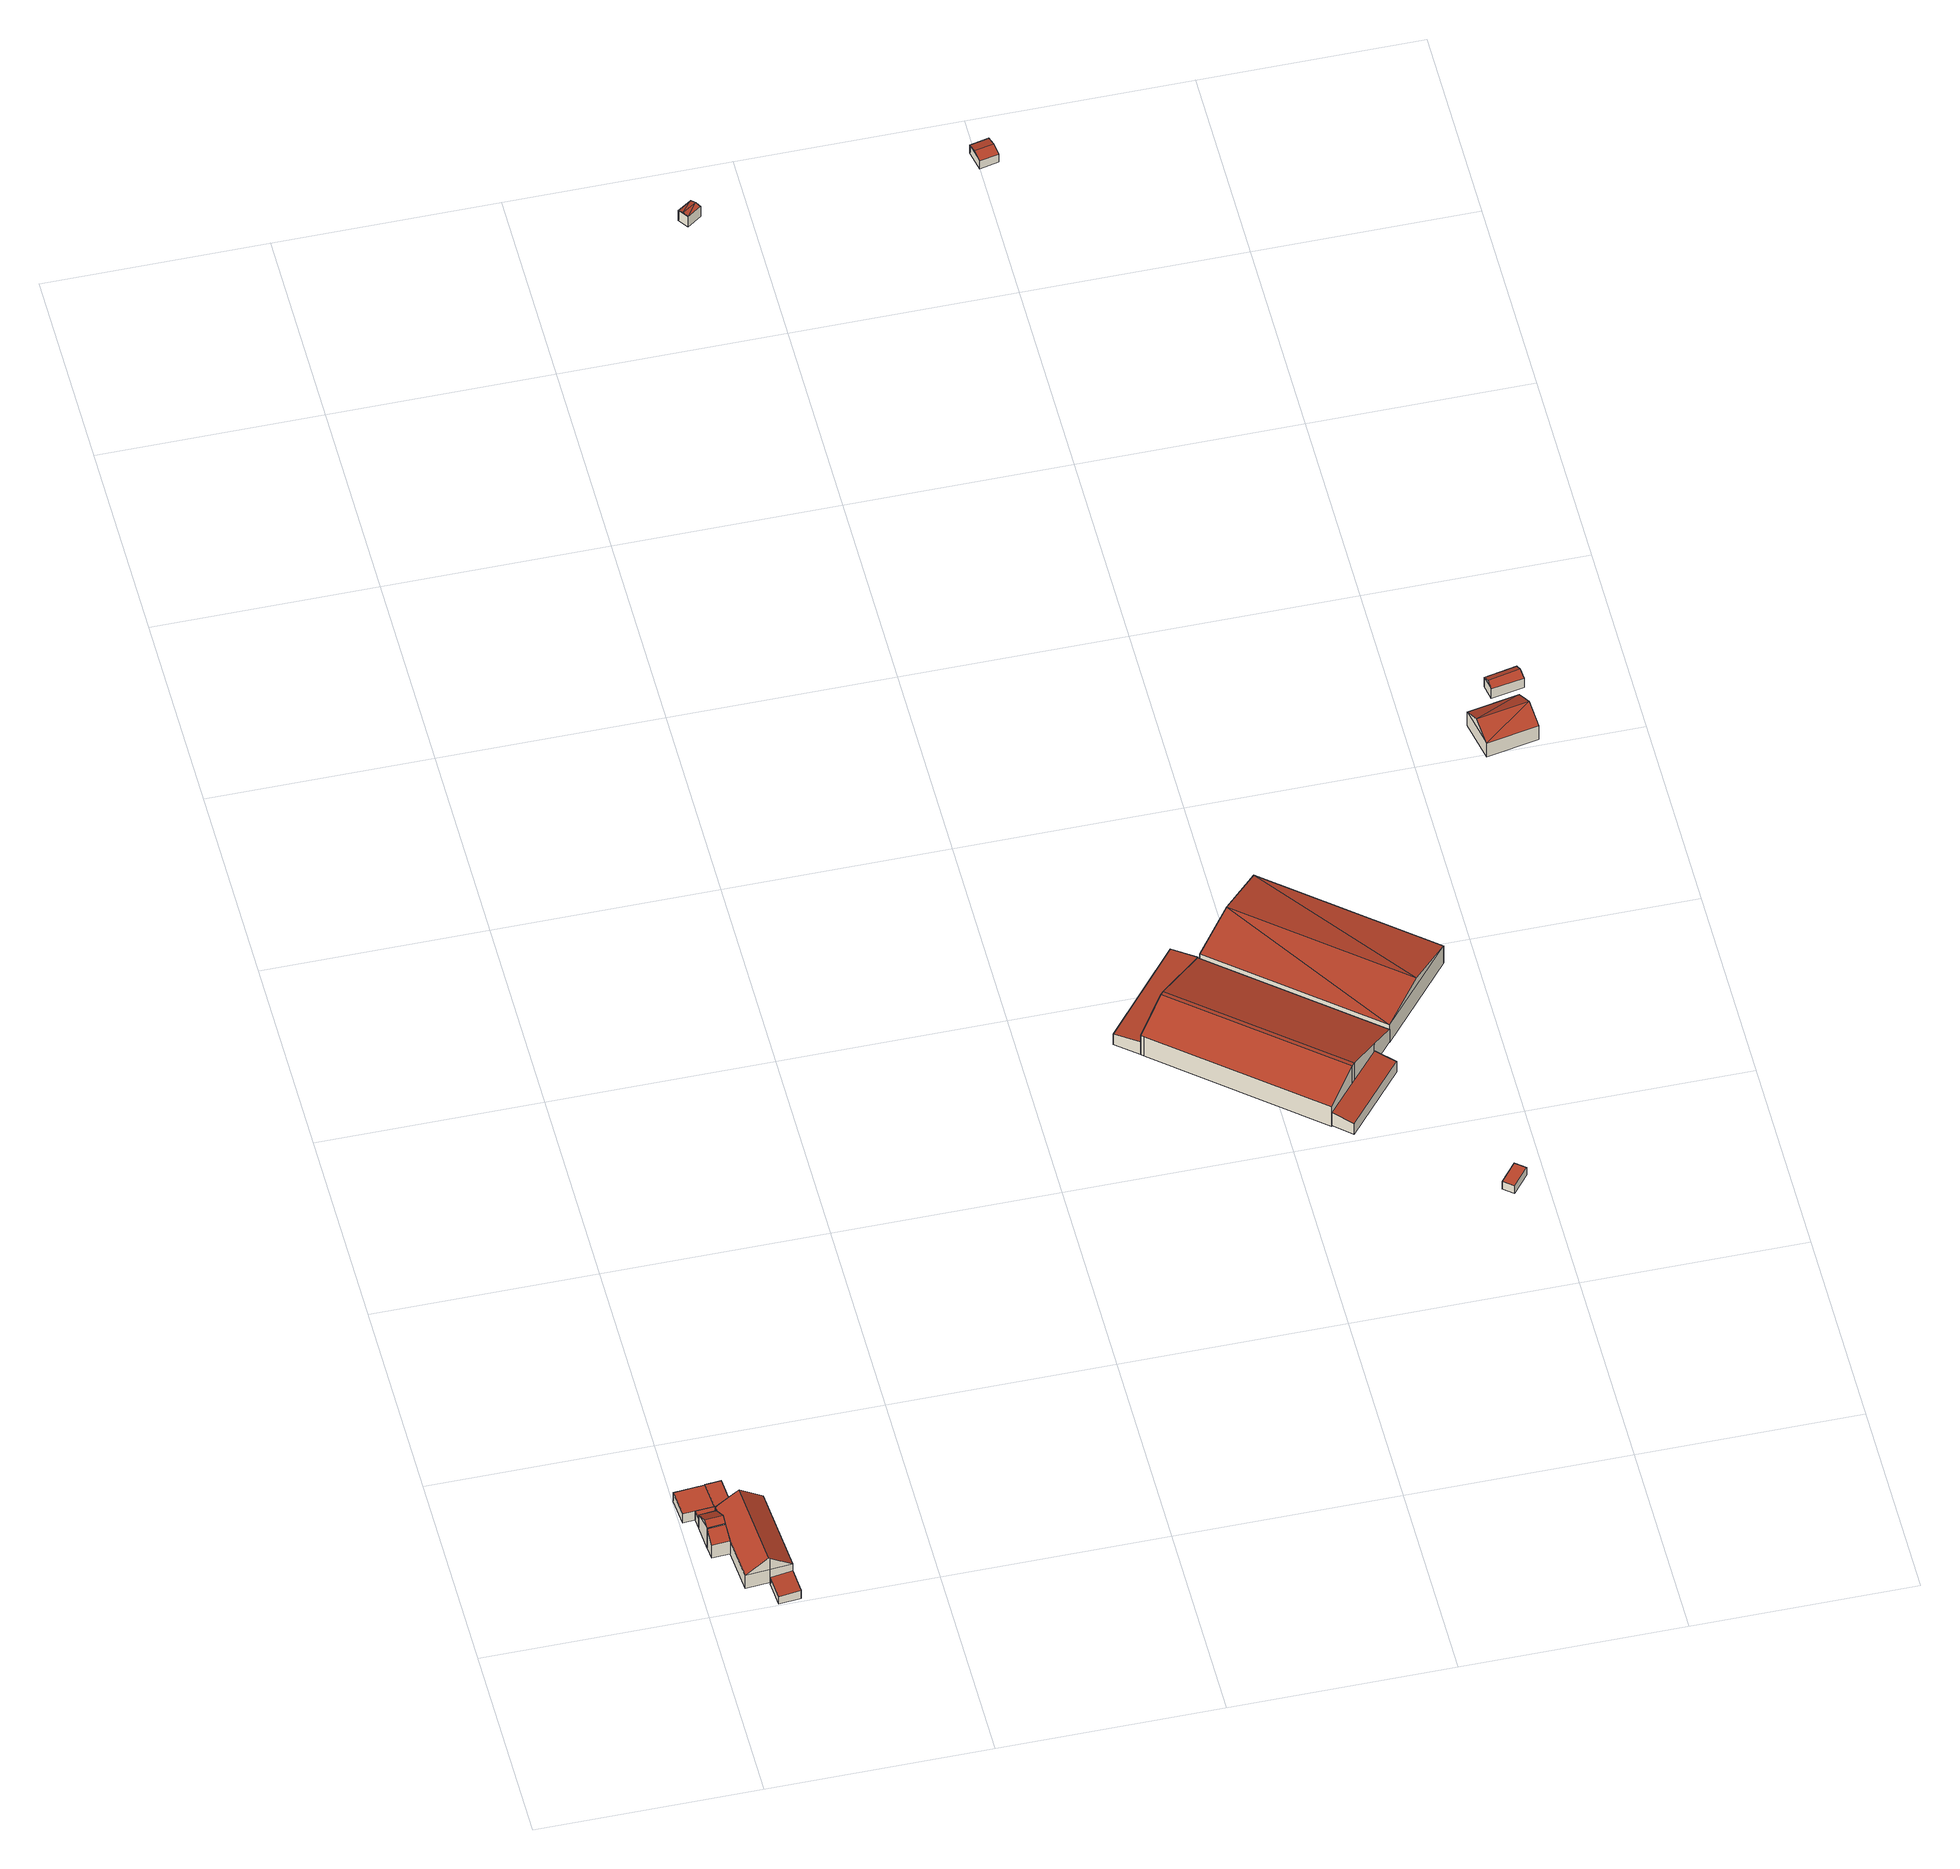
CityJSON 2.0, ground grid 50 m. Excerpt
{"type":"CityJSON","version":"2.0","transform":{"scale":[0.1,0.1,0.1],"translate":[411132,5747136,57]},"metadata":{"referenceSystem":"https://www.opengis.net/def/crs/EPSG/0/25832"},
"CityObjects":{
"building1":{"type":"Building","attributes":{"Gemeindeschluessel":"05570040","Geometrietyp2DReferenz":"3000","function":"51009_1610","roofType":"2100","measuredHeight":6.18},"geometry":[{"type":"Solid","lod":"2","boundaries":[[[[0,1,2,3]],[[4,5,1,0]],[[6,7,5,4]],[[3,2,7,6]],[[4,0,3,6]],[[1,5,7,2]]]],"semantics":{"surfaces":[{"type":"WallSurface"},{"type":"RoofSurface"},{"type":"GroundSurface"}],"values":[[0,0,0,0,1,2]]}}]},
"building2":{"type":"Building","attributes":{"Gemeindeschluessel":"05570040","Geometrietyp2DReferenz":"3000","function":"31001_2460","roofType":"1000","measuredHeight":2.75},"geometry":[{"type":"Solid","lod":"2","boundaries":[[[[8,9,10,11]],[[12,13,9,8]],[[14,15,13,12]],[[16,17,15,14]],[[11,10,17,16]],[[14,12,8,11,16]],[[9,13,15,17,10]]]],"semantics":{"surfaces":[{"type":"WallSurface"},{"type":"RoofSurface"},{"type":"GroundSurface"}],"values":[[0,0,0,0,0,1,2]]}}]},
"building3":{"type":"Building","attributes":{"Gemeindeschluessel":"05570040","Geometrietyp2DReferenz":"3000","function":"51009_1610","roofType":"1000","measuredHeight":2.78},"geometry":[{"type":"Solid","lod":"2","boundaries":[[[[18,19,20,21]],[[22,23,19,18]],[[24,25,23,22]],[[26,27,25,24]],[[28,29,27,26]],[[30,31,29,28]],[[32,33,31,30]],[[21,20,33,32]],[[30,28,26,24,22,18,21,32]],[[19,23,25,27,29,31,33,20]]]],"semantics":{"surfaces":[{"type":"WallSurface"},{"type":"RoofSurface"},{"type":"GroundSurface"}],"values":[[0,0,0,0,0,0,0,0,1,2]]}}]},
"building4":{"type":"Building","attributes":{"Gemeindeschluessel":"05570040","Geometrietyp2DReferenz":"3000","function":"31001_1000"},"address":[{"country":"Germany","locality":"Sendenhorst","thoroughfareNumber":"7a","thoroughfareName":"Sunger"}],"children":["building4-1","building4-2"]},
"building4-1":{"type":"BuildingPart","attributes":{"roofType":"5000","measuredHeight":7.88},"parents":["building4"],"geometry":[{"type":"Solid","lod":"2","boundaries":[[[[34,35,20,36]],[[37,38,35,34]],[[39,40,38,37]],[[41,42,40,39]],[[43,44,42,41]],[[45,46,44,43]],[[47,23,48,49,50]],[[51,19,23,47]],[[36,20,19,51]],[[37,34,52,53,54]],[[55,51,47,50,56,45,43,41,53,52]],[[55,52,34,36]],[[55,36,51]],[[54,39,37]],[[54,53,41,39]],[[35,38,40,42,44,46,48,23,19,20]],[[56,50,49]],[[46,45,56,49,48]]]],"semantics":{"surfaces":[{"type":"WallSurface"},{"type":"RoofSurface"},{"type":"GroundSurface"},{"type":"ClosureSurface"}],"values":[[0,0,0,0,0,0,0,0,0,1,1,0,0,0,0,2,0,3]]}}]},
"building4-2":{"type":"BuildingPart","attributes":{"roofType":"3100","measuredHeight":7.22},"parents":["building4"],"geometry":[{"type":"Solid","lod":"2","boundaries":[[[[49,48,25,57]],[[58,59,46,45,60]],[[57,25,59,58]],[[56,49,61,60]],[[58,62,57]],[[57,62,61,49]],[[60,61,62,58]],[[48,46,59,25]],[[56,60,45]],[[48,49,56,45,46]]]],"semantics":{"surfaces":[{"type":"WallSurface"},{"type":"RoofSurface"},{"type":"GroundSurface"},{"type":"ClosureSurface"}],"values":[[0,0,0,0,0,1,1,2,0,3]]}}]},
"building5":{"type":"Building","attributes":{"Gemeindeschluessel":"05570040","Geometrietyp2DReferenz":"3000","function":"51009_1610","roofType":"2100","measuredHeight":2.57},"geometry":[{"type":"Solid","lod":"2","boundaries":[[[[63,64,65,66]],[[67,68,64,63]],[[69,70,68,67]],[[66,65,70,69]],[[67,63,66,69]],[[64,68,70,65]]]],"semantics":{"surfaces":[{"type":"WallSurface"},{"type":"RoofSurface"},{"type":"GroundSurface"}],"values":[[0,0,0,0,1,2]]}}]},
"building6":{"type":"Building","attributes":{"Gemeindeschluessel":"05570040","Geometrietyp2DReferenz":"3000","function":"31001_2700","roofType":"2100","measuredHeight":4.03},"geometry":[{"type":"Solid","lod":"2","boundaries":[[[[71,72,73,74]],[[75,76,72,71]],[[77,78,76,75]],[[74,73,78,77]],[[75,71,74,77]],[[72,76,78,73]]]],"semantics":{"surfaces":[{"type":"WallSurface"},{"type":"RoofSurface"},{"type":"GroundSurface"}],"values":[[0,0,0,0,1,2]]}}]},
"building7":{"type":"Building","attributes":{"Gemeindeschluessel":"05570040","Geometrietyp2DReferenz":"3000","function":"31001_2700","roofType":"9999","measuredHeight":9.4},"address":[{"country":"Germany","locality":"Sendenhorst","thoroughfareNumber":"5","thoroughfareName":"Hohe Ward"}],"geometry":[{"type":"Solid","lod":"2","boundaries":[[[[79,80,72,81]],[[82,83,80,79]],[[84,85,83,82]],[[86,87,85,84]],[[88,89,87,86]],[[90,91,89,88]],[[92,93,91,90]],[[94,76,93,92]],[[95,96,76,94]],[[97,98,96,95]],[[81,72,98,97]],[[84,82,79,81,97,86]],[[94,92,90,88,95]],[[95,88,86,97]],[[80,83,85,87,89,91,93,76,96,98,72]]]],"semantics":{"surfaces":[{"type":"WallSurface"},{"type":"RoofSurface"},{"type":"GroundSurface"}],"values":[[0,0,0,0,0,0,0,0,0,0,0,1,1,1,2]]}}]},
"building8":{"type":"Building","attributes":{"Gemeindeschluessel":"05570040","Geometrietyp2DReferenz":"3000","function":"31001_9998","roofType":"2100","measuredHeight":4.11},"geometry":[{"type":"Solid","lod":"2","boundaries":[[[[99,100,101,102]],[[103,104,100,99]],[[105,106,104,103]],[[102,101,106,105]],[[103,99,102,105]],[[100,104,106,101]]]],"semantics":{"surfaces":[{"type":"WallSurface"},{"type":"RoofSurface"},{"type":"GroundSurface"}],"values":[[0,0,0,0,1,2]]}}]},
"building9":{"type":"Building","attributes":{"Gemeindeschluessel":"05570040","Geometrietyp2DReferenz":"3000","function":"31001_2700","roofType":"3100","measuredHeight":3.46},"geometry":[{"type":"Solid","lod":"2","boundaries":[[[[107,108,109,110]],[[111,112,108,107]],[[113,114,112,111]],[[110,109,114,113]],[[107,115,111]],[[113,116,110]],[[116,115,107]],[[107,110,116]],[[113,111,115]],[[115,116,113]],[[108,112,114,109]]]],"semantics":{"surfaces":[{"type":"WallSurface"},{"type":"RoofSurface"},{"type":"GroundSurface"}],"values":[[0,0,0,0,0,0,1,1,1,1,2]]}}]},
"building10":{"type":"Building","attributes":{"Gemeindeschluessel":"05570040","Geometrietyp2DReferenz":"3000","function":"31001_2700","roofType":"3100","measuredHeight":7.84},"geometry":[{"type":"Solid","lod":"2","boundaries":[[[[117,118,119,120]],[[121,122,118,117]],[[123,124,122,121]],[[120,119,124,123]],[[117,125,121]],[[123,126,120]],[[125,117,120]],[[120,126,125]],[[121,125,126]],[[126,123,121]],[[118,122,124,119]]]],"semantics":{"surfaces":[{"type":"WallSurface"},{"type":"RoofSurface"},{"type":"GroundSurface"}],"values":[[0,0,0,0,0,0,1,1,1,1,2]]}}]},
"building11":{"type":"Building","attributes":{"Gemeindeschluessel":"05570040","Geometrietyp2DReferenz":"3000","function":"31001_2500","roofType":"1000","measuredHeight":2.41},"geometry":[{"type":"Solid","lod":"2","boundaries":[[[[127,128,129,130]],[[131,132,128,127]],[[133,134,132,131]],[[130,129,134,133]],[[131,127,130,133]],[[128,132,134,129]]]],"semantics":{"surfaces":[{"type":"WallSurface"},{"type":"RoofSurface"},{"type":"GroundSurface"}],"values":[[0,0,0,0,1,2]]}}]},
"building12":{"type":"Building","attributes":{"Gemeindeschluessel":"05570040","Geometrietyp2DReferenz":"3000","function":"31001_9998","roofType":"3100","measuredHeight":3.2},"geometry":[{"type":"Solid","lod":"2","boundaries":[[[[135,136,137,138]],[[139,140,136,135]],[[141,142,140,139]],[[138,137,142,141]],[[135,143,139]],[[141,144,138]],[[138,144,143,135]],[[139,143,144,141]],[[136,140,142,137]]]],"semantics":{"surfaces":[{"type":"WallSurface"},{"type":"RoofSurface"},{"type":"GroundSurface"}],"values":[[0,0,0,0,0,0,1,1,2]]}}]},
"building13":{"type":"Building","attributes":{"Gemeindeschluessel":"05570040","Geometrietyp2DReferenz":"3000","function":"31001_1000","roofType":"3100","measuredHeight":7.01},"address":[{"country":"Germany","locality":"Sendenhorst","thoroughfareNumber":"2","thoroughfareName":"Hohe Ward"}],"geometry":[{"type":"Solid","lod":"2","boundaries":[[[[145,146,147,148]],[[149,150,146,145]],[[151,152,150,149]],[[153,154,152,151]],[[155,156,154,153]],[[148,147,156,155]],[[148,155,157]],[[157,158,148]],[[158,157,159,151]],[[151,149,145,158]],[[159,157,155,153]],[[159,153,151]],[[158,145,148]],[[146,150,152,154,156,147]]]],"semantics":{"surfaces":[{"type":"WallSurface"},{"type":"RoofSurface"},{"type":"GroundSurface"}],"values":[[0,0,0,0,0,0,1,1,1,1,0,0,0,2]]}}]},
"building14":{"type":"Building","attributes":{"Gemeindeschluessel":"05570040","Geometrietyp2DReferenz":"3000","function":"31001_2460","roofType":"3100","measuredHeight":3.83},"geometry":[{"type":"Solid","lod":"2","boundaries":[[[[160,161,162,163]],[[164,165,161,160]],[[166,167,165,164]],[[163,162,167,166]],[[160,168,164]],[[166,169,163]],[[163,169,168,160]],[[164,168,169,166]],[[161,165,167,162]]]],"semantics":{"surfaces":[{"type":"WallSurface"},{"type":"RoofSurface"},{"type":"GroundSurface"}],"values":[[0,0,0,0,0,0,1,1,2]]}}]}
},
"vertices":[
[83,160,56],[83,160,16],[80,190,16],[80,190,78],[43,157,56],[43,157,16],[40,187,78],[40,187,16],
[1,334,42],[1,334,14],[7,270,14],[7,270,42],[71,340,42],[71,340,14],[76,275,42],[76,275,14],[34,272,42],[34,272,14],
[75,260,43],[75,260,15],[113,263,15],[113,263,43],[76,251,43],[76,251,15],[36,248,43],[36,248,15],[34,272,43],[34,272,15],[76,275,43],[76,275,15],[71,340,43],[71,340,15],[107,343,43],[107,343,15],
[180,268,57],[180,268,15],[113,263,57],[196,66,57],[196,66,15],[147,62,57],[147,62,15],[91,58,57],[91,58,15],[83,160,57],[83,160,15],[80,190,57],[80,190,15],[76,251,57],[75,251,15],[75,251,56],[75,251,57],[75,260,57],[127,264,94],[143,62,94],[147,62,91],[113,263,84],[75,249,57],
[36,248,56],[40,187,80],[40,187,15],[80,190,80],[79,207,87],[39,204,87],
[196,66,37],[196,66,11],[147,62,11],[147,62,33],[200,7,37],[200,7,11],[151,3,33],[151,3,11],
[1422,1546,52],[1422,1546,12],[1373,1588,12],[1373,1588,45],[1250,1340,52],[1250,1340,12],[1201,1381,45],[1201,1381,12],
[1426,1543,50],[1426,1543,12],[1422,1546,50],[1768,1255,50],[1768,1255,12],[1722,1200,75],[1722,1200,12],[1663,1131,105],[1663,1131,12],[1656,1123,106],[1656,1123,12],[1594,1050,72],[1594,1050,12],[1256,1334,72],[1256,1334,12],[1250,1340,72],[1311,1413,106],[1311,1413,12],[1318,1422,105],[1318,1422,12],
[1594,1050,55],[1594,1050,14],[1635,1015,14],[1635,1015,47],[1722,1200,55],[1722,1200,14],[1762,1166,47],[1762,1166,14],
[880,3880,48],[880,3880,17],[848,3858,17],[848,3858,48],[896,3858,48],[896,3858,17],[864,3836,48],[864,3836,17],[888,3869,52],[856,3847,52],
[1930,1447,64],[1930,1447,10],[1588,1734,10],[1588,1734,64],[1768,1255,64],[1768,1255,10],[1426,1543,64],[1426,1543,10],[1849,1351,88],[1507,1639,88],
[1922,765,48],[1922,765,24],[1959,810,24],[1959,810,48],[1900,784,48],[1900,784,24],[1936,829,48],[1936,829,24],
[1532,3913,41],[1532,3913,16],[1489,3904,16],[1489,3904,41],[1542,3864,41],[1542,3864,16],[1499,3855,41],[1499,3855,16],[1537,3889,48],[1494,3880,48],
[2130,2076,68],[2130,2076,26],[2150,1980,26],[2150,1980,68],[2245,2099,68],[2245,2099,26],[2248,2099,68],[2248,2099,26],[2251,2084,68],[2251,2084,26],[2268,2003,68],[2268,2003,26],[2258,2051,96],[2140,2028,96],[2251,2084,77],
[2198,2141,53],[2198,2141,24],[2272,2155,24],[2272,2155,53],[2191,2177,53],[2191,2177,24],[2265,2192,53],[2265,2192,24],[2195,2159,62],[2268,2174,62]
]}
